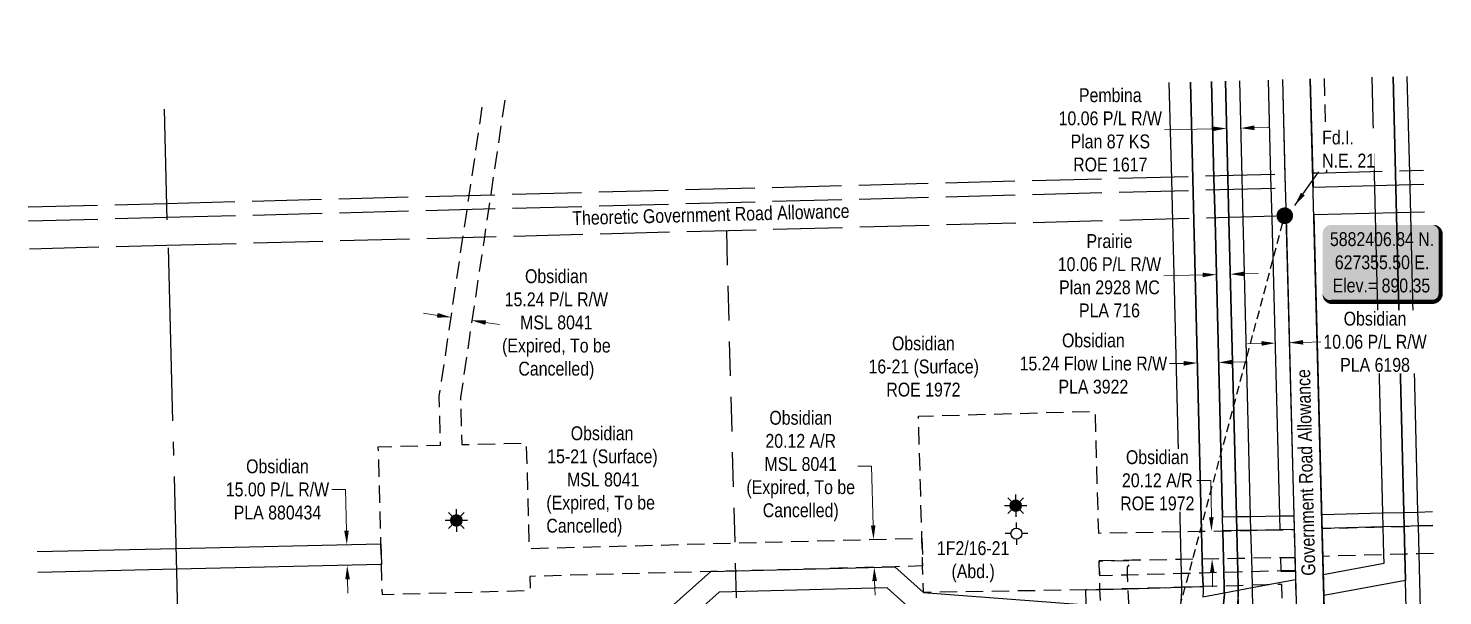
# Model space of a CAD drawing. Extents: x 626450 to 628643, y 5881480 to 5883517.
# Drawn here: x 626450 to 627469, y 5882133 to 5882542 of the extents above; entities that cross this region are included whole.
import ezdxf
from ezdxf.enums import TextEntityAlignment as Align

# ---------------------------------------------------------------- set-up
doc = ezdxf.new("R2010")
doc.units = 0
doc.header["$LTSCALE"] = 5
doc.header["$PDSIZE"] = 0.5
for name, pattern in [('foc-ACCESSROAD', [3.75, 2.5, -1.25]), ('foc-FLOWLINE', [3.75, 2.5, -1.25]), ('foc-LSD', [8, 5, -3]), ('foc-QUARTERLINE', [33, 25, -3, 2, -3]), ('foc-TIELINE', [1.875, 1.25, -0.625]), ('foc-UNSURVEYED', [12.5, 10, -2.5])]:
    doc.linetypes.add(name, pattern=pattern)
doc.layers.get('Defpoints').update_dxf_attribs({"color": 9})
for name, color, linetype in [('AS-POWER', 104, 'foc-POWER'), ('C-RW', 13, 'Continuous'), ('C-WS', 13, 'foc-ACCESSROAD'), ('C-WS-S', 8, 'Continuous'), ('DETAIL-T', 7, 'Continuous'), ('F-AR', 190, 'foc-ACCESSROAD'), ('F-EZE', 190, 'foc-FLOWLINE'), ('F-RW', 190, 'Continuous'), ('F-WS-S', 8, 'Continuous'), ('L-MON', 1, 'Continuous'), ('L-QSEC', 8, 'foc-QUARTERLINE'), ('L-ROAD-T', 7, 'Continuous'), ('L-SEC', 7, 'Continuous'), ('L-SECTION-LSD', 7, 'foc-LSD'), ('L-TIE', 7, 'foc-TIELINE'), ('L-USEC', 7, 'foc-UNSURVEYED')]:
    doc.layers.add(name, color=color, linetype=linetype)
for name, color, linetype, lineweight in [('C-AR-T', 13, 'Continuous', 9), ('C-RW-T', 13, 'Continuous', 9), ('C-WS-T', 13, 'Continuous', 9), ('F-AR-T', 190, 'Continuous', 9), ('F-RW-T', 190, 'Continuous', 9)]:
    doc.layers.add(name, color=color, linetype=linetype, lineweight=lineweight)
doc.styles.add('80', font='ARIALN.TTF', dxfattribs={"height": 10})
doc.styles.add('80CG', font='ARIALN.TTF', dxfattribs={"height": 10})
doc.styles.add('80L', font='ARIALN.TTF', dxfattribs={"height": 10})
doc.styles.add('foc-LtypeFont', font='ARIALN.TTF', dxfattribs={"height": 7.35})
doc.linetypes.add('foc-POWER', pattern='A,6,-1,["P",foc-LtypeFont,S=0.2,R=0,X=-0.625,Y=-0.75],-1.24,4', length=12.24)
doc.linetypes.add('foc-POWER-NOLINE', pattern='A,0,-4,["P",foc-LtypeFont,S=0.2,R=0,X=-0.625,Y=-0.75],-8.24', length=12.24)
doc.dimstyles.new('Compass 5 000', dxfattribs={"dimscale": 5, "dimtxt": 9, "dimasz": 2, "dimexe": 0.2, "dimexo": 0.0625, "dimgap": 0.5, "dimtad": 0, "dimtih": 1, "dimtoh": 1, "dimzin": 0, "dimdsep": 46, "dimtxsty": '80CG', "dimcen": 0.1, "dimse1": 1, "dimse2": 1, "dimclrd": 256, "dimclrt": 256, "dimaunit": 1, "dimadec": 4, "dimazin": 0, "dimtfac": 0.06, "dimtofl": 0, "dimtmove": 0, "dimatfit": 1, "dimfxl": 0.2, "dimtolj": 1, "dimtzin": 0, "dimlwd": -1, "dimarcsym": 0})

# ---------------------------------------------------------------- blocks, each defined once
blk = doc.blocks.new('GABD')
for p, q in [((-0.81, 0), (-1.62, 0)), ((0, 0.81), (0, 1.62)), ((1.62, 0), (0.81, 0)), ((0, -0.81), (0, -1.62))]:
    blk.add_line(p, q)
blk.add_circle((0, 0), 0.8)
blk = doc.blocks.new('GAS')
h = blk.add_hatch(color=255)
h.dxf.hatch_style = 1
edge = h.paths.add_edge_path()
edge.add_arc((0, 0), 0.9, 0, 360)
for p, q in [((-0.81, 0), (-1.62, 0)), ((-0.57, 0.57), (-1.14, 1.14)), ((0, 0.81), (0, 1.62)), ((0.57, 0.57), (1.14, 1.14)), ((1.62, 0), (0.81, 0)), ((-0.57, -0.57), (-1.14, -1.14)), ((0, -0.81), (0, -1.62)), ((1.14, -1.14), (0.57, -0.57))]:
    blk.add_line(p, q)
blk.add_circle((0, 0), 0.8)
blk = doc.blocks.new('*D428')
at = {"layer": 'Defpoints', "color": 0, "transparency": 16777216}
for p in [(627305.9, 5882376.9), (627316, 5882377.1), (627306.2, 5882364.4)]:
    blk.add_point(p, dxfattribs=at)
at = {"layer": 'F-RW-T', "transparency": 16777216}
for p, q in [((627296.2, 5882364.2), (627268.2, 5882363.5)), ((627326.3, 5882364.9), (627336.3, 5882365.2))]:
    blk.add_line(p, q, dxfattribs=at)
for points in [[(627296.2, 5882365.8), (627296.3, 5882362.5), (627306.2, 5882364.4)], [(627326.2, 5882366.6), (627326.3, 5882363.2), (627316.3, 5882364.7)]]:
    blk.add_solid(points, dxfattribs=at)
at = {"layer": 'F-RW-T', "transparency": 16777216, "insert": (627229.1, 5882363.5), "char_height": 10, "attachment_point": 5, "style": '80CG'}
blk.add_mtext('\\A1;Prairie\\P10.06 P/L R/W\\PPlan 2928 MC\\PPLA 716', dxfattribs=at)
blk = doc.blocks.new('*D429')
at = {"layer": 'C-RW-T', "transparency": 16777216}
for p, q in [((627282.5, 5882300.4), (627272.5, 5882300.2)), ((627317.8, 5882301.3), (627327.8, 5882301.5))]:
    blk.add_line(p, q, dxfattribs=at)
for points in [[(627317.7, 5882303), (627317.8, 5882299.6), (627307.8, 5882301)], [(627282.5, 5882302.1), (627282.6, 5882298.7), (627292.5, 5882300.7)]]:
    blk.add_solid(points, dxfattribs=at)
at = {"layer": 'Defpoints', "color": 0, "transparency": 16777216}
for p in [(627292.3, 5882310.6), (627307.5, 5882311), (627292.5, 5882300.7)]:
    blk.add_point(p, dxfattribs=at)
at = {"layer": 'C-RW-T', "transparency": 16777216, "insert": (627217.5, 5882300.2), "char_height": 10, "attachment_point": 5, "style": '80CG'}
blk.add_mtext('\\A1;Obsidian\\P15.24 Flow Line R/W\\PPLA 3922', dxfattribs=at)
blk = doc.blocks.new('*D432')
at = {"layer": 'C-RW-T', "transparency": 16777216}
for p, q in [((626678.3, 5882209.4), (626668.3, 5882209.4)), ((626679, 5882179.7), (626678.3, 5882209.4)), ((626679.8, 5882144.7), (626680, 5882134.7))]:
    blk.add_line(p, q, dxfattribs=at)
for points in [[(626680.6, 5882179.7), (626677.3, 5882179.7), (626679.2, 5882169.7)], [(626681.4, 5882144.7), (626678.1, 5882144.7), (626679.5, 5882154.7)]]:
    blk.add_solid(points, dxfattribs=at)
at = {"layer": 'Defpoints', "color": 0, "transparency": 16777216}
for p in [(626639.6, 5882168.8), (626639.9, 5882153.8), (626679.5, 5882154.7)]:
    blk.add_point(p, dxfattribs=at)
at = {"layer": 'C-RW-T', "transparency": 16777216, "insert": (626629.2, 5882209.4), "char_height": 10, "attachment_point": 5, "style": '80CG'}
blk.add_mtext('\\A1;Obsidian\\P15.00 P/L R/W\\PPLA 880434', dxfattribs=at)
blk = doc.blocks.new('*D434')
at = {"layer": 'Defpoints', "color": 0, "transparency": 16777216}
for p in [(627313.6, 5882469.8), (627313.7, 5882468.7), (627323.7, 5882468.9)]:
    blk.add_point(p, dxfattribs=at)
at = {"layer": 'F-RW-T', "transparency": 16777216}
for p, q in [((627303.6, 5882469.5), (627268.8, 5882468.7)), ((627333.7, 5882470.3), (627343.7, 5882470.5))]:
    blk.add_line(p, q, dxfattribs=at)
for points in [[(627303.6, 5882471.2), (627303.7, 5882467.9), (627313.6, 5882469.8)], [(627333.6, 5882472), (627333.7, 5882468.6), (627323.7, 5882470)]]:
    blk.add_solid(points, dxfattribs=at)
at = {"layer": 'F-RW-T', "transparency": 16777216, "insert": (627229.7, 5882468.7), "char_height": 10, "attachment_point": 5, "style": '80CG'}
blk.add_mtext('\\A1;Pembina\\P10.06 P/L R/W\\PPlan 87 KS\\PROE 1617', dxfattribs=at)
blk = doc.blocks.new('*D435')
at = {"layer": 'C-AR-T', "transparency": 16777216}
for p, q in [((627302.1, 5882216), (627292.1, 5882216)), ((627302.6, 5882189.5), (627302.1, 5882216)), ((627303.3, 5882149.3), (627303.4, 5882139.3))]:
    blk.add_line(p, q, dxfattribs=at)
for points in [[(627304.2, 5882189.5), (627300.9, 5882189.4), (627302.7, 5882179.5)], [(627304.9, 5882149.4), (627301.6, 5882149.3), (627303.1, 5882159.3)]]:
    blk.add_solid(points, dxfattribs=at)
at = {"layer": 'Defpoints', "color": 0, "transparency": 16777216}
for p in [(627268.7, 5882178.9), (627302.7, 5882179.5), (627269, 5882158.8)]:
    blk.add_point(p, dxfattribs=at)
at = {"layer": 'C-AR-T', "transparency": 16777216, "insert": (627263.6, 5882216), "char_height": 10, "attachment_point": 5, "style": '80CG', "bg_fill": 3, "box_fill_scale": 1.1, "bg_fill_color": 256, "bg_fill_true_color": 13158600, "bg_fill_transparency": 0}
blk.add_mtext('\\A1;Obsidian\\P20.12 A/R\\PROE 1972', dxfattribs=at)
blk = doc.blocks.new('*D439')
at = {"layer": 'C-RW-T', "transparency": 16777216}
for p, q in [((627338.7, 5882314.7), (627328.7, 5882314.5)), ((627368.8, 5882315.5), (627381.5, 5882315.9))]:
    blk.add_line(p, q, dxfattribs=at)
for points in [[(627338.7, 5882316.4), (627338.8, 5882313.1), (627348.7, 5882315)], [(627368.7, 5882317.2), (627368.8, 5882313.9), (627358.8, 5882315.3)]]:
    blk.add_solid(points, dxfattribs=at)
at = {"layer": 'Defpoints', "color": 0, "transparency": 16777216}
for p in [(627348.1, 5882338.1), (627358.2, 5882338.4), (627358.8, 5882315.3)]:
    blk.add_point(p, dxfattribs=at)
at = {"layer": 'C-RW-T', "transparency": 16777216, "insert": (627420.6, 5882315.9), "char_height": 10, "attachment_point": 5, "style": '80CG', "bg_fill": 3, "box_fill_scale": 1.1, "bg_fill_color": 256, "bg_fill_true_color": 13158600, "bg_fill_transparency": 0}
blk.add_mtext('\\A1;Obsidian\\P10.06 P/L R/W\\PPLA 6198', dxfattribs=at)
blk = doc.blocks.new('fdia')
at = {"color": 255, "const_width": 1}
blk.add_lwpolyline([(-0.5, 0, 1), (0.5, 0, 1)], format="xyb", close=True, dxfattribs=at)
blk = doc.blocks.new('Fdiaa')
blk.add_blockref('fdia', (0, 0))
blk = doc.blocks.new('fdib')
at = {"color": 1, "const_width": 1.6}
blk.add_lwpolyline([(-0.4, 0, 1), (0.4, 0, 1)], format="xyb", close=True, dxfattribs=at)
at = {"color": 1}
blk.add_circle((0, 0), 0.8, dxfattribs=at)
blk = doc.blocks.new('Fdibb')
blk.add_blockref('fdib', (0, 0))
blk = doc.blocks.new('fdicc')
for name in ['Fdibb', 'Fdiaa']:
    blk.add_blockref(name, (0, 0))
blk = doc.blocks.new('FDI')
blk.add_blockref('fdicc', (0, 0))
blk = doc.blocks.new('*U483')
h = blk.add_hatch(color=254)
edge = h.paths.add_edge_path()
edge.add_line((-36.5, -28.5), (36.5, -28.5))
edge.add_arc((36.5, -22.5), 6, 270, 360)
edge.add_line((42.5, -22.5), (42.5, 21))
edge.add_arc((36.5, 21), 6, 0, 90)
edge.add_line((36.5, 27), (-36.5, 27))
edge.add_arc((-36.5, 21), 6, 90, 180)
edge.add_line((-42.5, 21), (-42.5, -22.5))
edge.add_arc((-36.5, -22.5), 6, 180, 270)
at = {"color": 1, "flags": 128}
blk.add_lwpolyline([(-36.5, -28.5, 3, 3, 0), (36.5, -28.5, 3, 3, 0.414214), (42.5, -22.5, 3, 3, 0), (42.5, 21, 3, 0, 0.414214), (36.5, 27, 0, 0, 0), (-36.5, 27, 0, 0, 0.414214), (-42.5, 21, 0, 0, 0), (-42.5, -22.5, 0, 3, 0.414214)], format="xyseb", close=True, dxfattribs=at)
blk.add_lwpolyline([(-27.7, -11.6, 0, 10, 0), (0, 0, 5, 5, 0)], format="xyseb", dxfattribs=at)
at = {"color": 1, "style": '80'}
blk.add_attdef('ENTER_TEXT_001', (-36, -5), '', height=10, dxfattribs=at)
blk = doc.blocks.new('*D486')
at = {"layer": 'C-AR-T', "transparency": 16777216}
for p, q in [((626744.5, 5882335), (626734.6, 5882336.5)), ((626779.3, 5882329.8), (626789.2, 5882328.4))]:
    blk.add_line(p, q, dxfattribs=at)
for points in [[(626744.7, 5882336.7), (626744.2, 5882333.4), (626754.4, 5882333.6)], [(626779.6, 5882331.5), (626779.1, 5882328.2), (626769.4, 5882331.3)]]:
    blk.add_solid(points, dxfattribs=at)
at = {"layer": 'Defpoints', "color": 0, "transparency": 16777216}
for p in [(626753.1, 5882325.2), (626769.4, 5882331.3), (626768.2, 5882323)]:
    blk.add_point(p, dxfattribs=at)
at = {"layer": 'C-AR-T', "transparency": 16777216, "insert": (626830.3, 5882328.4), "char_height": 10, "attachment_point": 5, "style": '80CG'}
blk.add_mtext('\\A1;Obsidian\\P15.24 P/L R/W\\PMSL 8041\\P(Expired, To be\\PCancelled)', dxfattribs=at)
blk = doc.blocks.new('*D487')
at = {"layer": 'C-AR-T', "transparency": 16777216}
for p, q in [((627057.6, 5882226.3), (627047.6, 5882226.3)), ((627058.7, 5882183.4), (627057.6, 5882226.3)), ((627059.8, 5882143.3), (627060.1, 5882133.3))]:
    blk.add_line(p, q, dxfattribs=at)
for points in [[(627060.4, 5882183.5), (627057.1, 5882183.4), (627059, 5882173.4)], [(627061.5, 5882143.4), (627058.1, 5882143.3), (627059.5, 5882153.3)]]:
    blk.add_solid(points, dxfattribs=at)
at = {"layer": 'Defpoints', "color": 0, "transparency": 16777216}
for p in [(626991.5, 5882171.7), (627059, 5882173.4), (626992, 5882151.5)]:
    blk.add_point(p, dxfattribs=at)
at = {"layer": 'C-AR-T', "transparency": 16777216, "insert": (627006.5, 5882226.3), "char_height": 10, "attachment_point": 5, "style": '80CG'}
blk.add_mtext('\\A1;Obsidian\\P20.12 A/R\\P{\\A0;MSL 8041\\P(Expired}, To be\\PCancelled{\\A0;)}', dxfattribs=at)

msp = doc.modelspace()

# ---------------------------------------------------------------- linework, layer by layer
at = {"layer": 'AS-POWER', "linetype": 'foc-POWER-NOLINE', "flags": 128}
msp.add_lwpolyline([(627400.317, 5881501.462), (627373.885, 5882505.526)], dxfattribs=at)
at = {"layer": 'C-RW'}
for points in [[(627443.729, 5882092.866), (627442.479, 5882143.892), (627442.017, 5882162.744), (627441.524, 5882182.853), (627441.278, 5882192.916), (627436.028, 5882407.135), (627435.289, 5882437.291), (627433.578, 5882507.098)], [(627443.63, 5882507.363), (627445.341, 5882437.556), (627446.08, 5882407.4), (627451.33, 5882193.18), (627451.576, 5882183.119), (627452.069, 5882163.009), (627453.534, 5882103.248)], [(627280.771, 5882128.723), (627281.393, 5882135.879), (627281.317, 5882138.935), (627281.066, 5882148.998), (627280.818, 5882158.961), (627280.317, 5882179.072), (627274.744, 5882402.875), (627273.993, 5882433.029), (627272.254, 5882502.85)], [(627287.498, 5882503.251), (627289.236, 5882433.432), (627289.987, 5882403.277), (627295.565, 5882179.335), (627296.066, 5882159.224), (627296.31, 5882149.416), (627296.561, 5882139.353), (627296.66, 5882135.398), (627296.361, 5882132.013)], [(627353.775, 5882504.996), (627355.612, 5882435.185), (627356.406, 5882405.031), (627362.053, 5882190.548), (627362.318, 5882180.485), (627352.253, 5882180.311), (627351.988, 5882190.374), (627346.343, 5882404.766), (627345.549, 5882434.919), (627343.711, 5882504.731)], [(627462.275, 5882183.4), (627451.576, 5882183.119), (627441.524, 5882182.853), (627426.436, 5882182.458), (627382.414, 5882181.3), (627382.149, 5882191.362), (627426.19, 5882192.519), (627441.278, 5882192.916), (627451.33, 5882193.18), (627462.01, 5882193.461)], [(626456.045, 5882164.639), (626555.986, 5882166.909), (626703.846, 5882170.268), (626704.257, 5882155.265), (626556.379, 5882151.906), (626456.438, 5882149.635)]]:
    msp.add_lwpolyline(points, dxfattribs=at)
at = {"layer": 'C-RW', "flags": 128}
for points in [[(627212.425, 5882126.868), (627212.146, 5882137.038), (627222.179, 5882137.217), (627242.169, 5882137.9), (627281.317, 5882138.935), (627296.561, 5882139.353), (627296.31, 5882149.416), (627296.066, 5882159.224), (627295.565, 5882179.335), (627289.987, 5882403.277), (627289.236, 5882433.432), (627287.498, 5882503.251)], [(627302.742, 5882503.653), (627304.481, 5882433.835), (627305.232, 5882403.68), (627310.562, 5882189.661), (627320.612, 5882189.834), (627330.657, 5882190.007), (627351.988, 5882190.374), (627362.053, 5882190.548), (627362.318, 5882180.485), (627352.253, 5882180.311), (627330.907, 5882179.944), (627320.862, 5882179.771), (627310.811, 5882179.598), (627311.313, 5882159.487), (627311.553, 5882149.834), (627311.804, 5882139.771), (627311.925, 5882134.916), (627311.951, 5882133.861), (627310.698, 5882119.499)]]:
    msp.add_lwpolyline(points, dxfattribs=at)
at = {"layer": 'C-RW'}
msp.add_lwpolyline([(627363.088, 5882151.247), (627363.112, 5882150.312), (627353.047, 5882150.139), (627353.025, 5882150.971), (627352.782, 5882160.202), (627362.847, 5882160.375), (627363.088, 5882151.247)], close=True, dxfattribs=at)
at = {"layer": 'C-WS', "flags": 128}
for points in [[(626793.089, 5882490.241), (626782.653, 5882420.084), (626778.147, 5882389.79), (626761.172, 5882275.687), (626762.102, 5882241.773), (626808.57, 5882243.047), (626810.659, 5882166.876), (627093.858, 5882174.362), (627094.41, 5882154.253), (627074.424, 5882153.725), (626941.726, 5882150.217), (626811.21, 5882146.767), (626811.495, 5882136.406), (626704.855, 5882133.482), (626704.257, 5882155.265), (626703.846, 5882170.268), (626701.93, 5882240.12), (626746.859, 5882241.355), (626745.893, 5882276.6), (626762.672, 5882389.384), (626767.178, 5882419.677), (626777.614, 5882489.834)], [(627462.805, 5882163.291), (627452.069, 5882163.009), (627442.017, 5882162.744), (627426.927, 5882162.347), (627382.943, 5882161.189), (627382.414, 5882181.3), (627426.436, 5882182.458), (627441.524, 5882182.853), (627451.576, 5882183.119), (627462.275, 5882183.4)]]:
    msp.add_lwpolyline(points, dxfattribs=at)
msp.add_lwpolyline([(627362.318, 5882180.485), (627362.847, 5882160.375), (627352.782, 5882160.202), (627331.408, 5882159.833), (627321.363, 5882159.66), (627311.313, 5882159.487), (627296.066, 5882159.224), (627280.818, 5882158.961), (627245.283, 5882158.349), (627221.634, 5882157.941), (627221.914, 5882147.376), (627241.905, 5882147.924), (627281.066, 5882148.998), (627296.31, 5882149.416), (627311.553, 5882149.834), (627321.6, 5882150.109), (627331.643, 5882150.385), (627353.025, 5882150.971), (627363.088, 5882151.247), (627363.112, 5882150.312), (627363.265, 5882144.493), (627363.352, 5882141.185), (627363.665, 5882129.294), (627366.991, 5882002.964), (627356.928, 5882002.699), (627353.645, 5882127.432), (627353.29, 5882140.908), (627342.455, 5882140.611), (627331.893, 5882140.321), (627321.851, 5882140.046), (627311.804, 5882139.771), (627296.561, 5882139.353), (627281.317, 5882138.935), (627242.169, 5882137.9), (627222.179, 5882137.217), (627212.146, 5882137.038), (627094.934, 5882135.145), (627094.41, 5882154.253), (627093.858, 5882174.362), (627092.785, 5882213.489), (627091.446, 5882262.32), (627218.621, 5882265.81), (627221.083, 5882178.051), (627280.317, 5882179.072), (627295.565, 5882179.335), (627310.811, 5882179.598), (627320.862, 5882179.771), (627330.907, 5882179.944), (627352.253, 5882180.311), (627362.318, 5882180.485)], close=True, dxfattribs=at)
at = {"layer": 'F-AR', "flags": 128}
msp.add_lwpolyline([(627243.589, 5882112.514), (627223.59, 5882111.943), (627222.74, 5882127.145), (627222.179, 5882137.217), (627221.914, 5882147.376), (627221.634, 5882157.941), (627245.283, 5882158.349), (627241.763, 5882153.346), (627241.905, 5882147.924), (627242.169, 5882137.9), (627242.741, 5882127.681), (627243.589, 5882112.514)], close=True, dxfattribs=at)
at = {"layer": 'F-EZE', "flags": 128}
msp.add_lwpolyline([(627383.881, 5882505.789), (627385.67, 5882437.832), (627375.674, 5882437.567), (627373.878, 5882505.526)], dxfattribs=at)
at = {"layer": 'F-RW'}
for points in [[(627433.578, 5882507.098), (627435.289, 5882437.291), (627436.028, 5882407.135), (627441.278, 5882192.916), (627441.524, 5882182.853), (627442.017, 5882162.744), (627442.479, 5882143.892), (627383.685, 5882133.01), (627383.285, 5882148.218), (627427.077, 5882156.239), (627426.927, 5882162.347), (627426.436, 5882182.458), (627426.19, 5882192.519), (627420.955, 5882406.736), (627420.218, 5882436.893), (627418.513, 5882506.701)], [(627255.71, 5881497.656), (627261.455, 5881562.807), (627262.773, 5881577.743), (627264.527, 5881597.914), (627265.541, 5881609.029), (627283.547, 5881812.56), (627285.332, 5881832.731), (627295.838, 5881951.5), (627296.812, 5881962.508), (627310.698, 5882119.499), (627311.951, 5882133.861), (627311.925, 5882134.916), (627311.804, 5882139.771), (627311.553, 5882149.834), (627311.313, 5882159.487), (627310.811, 5882179.598), (627310.562, 5882189.661), (627305.232, 5882403.68), (627304.481, 5882433.835), (627302.742, 5882503.653)], [(627312.795, 5882503.917), (627314.532, 5882434.1), (627315.283, 5882403.945), (627320.612, 5882189.834), (627320.862, 5882179.771), (627321.363, 5882159.66), (627321.6, 5882150.109), (627321.851, 5882140.046), (627321.932, 5882136.783), (627322.012, 5882133.551), (627320.935, 5882121.377), (627307.204, 5881966.151), (627306.231, 5881955.144), (627295.424, 5881832.996), (627293.64, 5881812.825), (627292.753, 5881802.792), (627275.059, 5881602.772), (627274.652, 5881598.181), (627274.052, 5881591.389), (627272.868, 5881578.003), (627271.547, 5881563.072), (627269.551, 5881539.843), (627265.847, 5881497.923)], [(627322.308, 5882121.63), (627322.012, 5882133.551), (627321.932, 5882136.783), (627321.851, 5882140.046), (627321.6, 5882150.109), (627321.363, 5882159.66), (627320.862, 5882179.771), (627320.612, 5882189.834), (627315.283, 5882403.945), (627314.532, 5882434.1), (627312.795, 5882503.917)], [(627322.839, 5882504.182), (627324.577, 5882434.365), (627325.327, 5882404.211), (627330.657, 5882190.007), (627330.907, 5882179.944), (627331.408, 5882159.833), (627331.643, 5882150.385), (627331.893, 5882140.321), (627331.935, 5882138.649), (627332.312, 5882123.467)], [(626729.419, 5881960.999), (626941.726, 5882150.217), (627074.424, 5882153.725), (627074.424, 5882153.725), (627094.934, 5882135.145), (627206.035, 5882126.697)], [(627296.361, 5882132.013), (627311.925, 5882134.916), (627321.932, 5882136.783), (627331.935, 5882138.649), (627342.455, 5882140.611), (627363.265, 5882144.493), (627363.352, 5882141.185), (627363.665, 5882129.294)], [(627088.667, 5882120.584), (627068.805, 5882138.576), (626947.602, 5882135.373), (626740.07, 5881950.388)]]:
    msp.add_lwpolyline(points, dxfattribs=at)
at = {"layer": 'L-QSEC', "flags": 128}
for points in [[(626549.779, 5882403.915), (626547.688, 5882483.769)], [(626550.305, 5882383.805), (626573.985, 5881479.716)]]:
    msp.add_lwpolyline(points, dxfattribs=at)
at = {"layer": 'L-SEC'}
msp.add_line((627356.358, 5882406.864), (627377.575, 5881600.897), dxfattribs=at)
at = {"layer": 'L-SEC', "flags": 128}
for points in [[(627353.775, 5882504.996), (627355.828, 5882426.975)], [(627373.885, 5882505.526), (627375.938, 5882427.507), (627455.794, 5882429.622)], [(627456.323, 5882409.512), (627376.468, 5882407.397), (627397.685, 5881601.426), (627400.317, 5881501.462)]]:
    msp.add_lwpolyline(points, dxfattribs=at)
at = {"layer": 'L-SECTION-LSD'}
msp.add_line((626952.876, 5882396.24), (626974.438, 5881590.286), dxfattribs=at)
at = {"layer": 'L-TIE'}
msp.add_line((627206.952, 5881852.527), (627355.495, 5882406.842), dxfattribs=at)
at = {"layer": 'L-USEC'}
for p, q in [((626548.599, 5882415.785), (627355.564, 5882437.034)), ((626548.864, 5882405.726), (627355.828, 5882426.975)), ((627355.612, 5882435.2), (627355.612, 5882435.2)), ((626449.536, 5882413.177), (626548.599, 5882415.785)), ((627355.877, 5882425.141), (627355.877, 5882425.141)), ((626449.799, 5882403.117), (626548.864, 5882405.726))]:
    msp.add_line(p, q, dxfattribs=at)
at = {"layer": 'L-USEC', "flags": 128}
for points in [[(627375.674, 5882437.567), (627455.529, 5882439.681)], [(626549.394, 5882385.616), (627356.358, 5882406.865)], [(626450.326, 5882383.007), (626549.394, 5882385.616)]]:
    msp.add_lwpolyline(points, dxfattribs=at)

# ---------------------------------------------------------------- block references
at = {"layer": 'C-WS-S', "xscale": 5.000000000000005, "yscale": 5.000000000000005, "zscale": 5.000000000000005}
for p in [(627161.506, 5882197.751), (626758.188, 5882187.083)]:
    msp.add_blockref('GAS', p, dxfattribs=at)
at = {"layer": 'DETAIL-T'}
ref = msp.add_blockref('*U483', (627425.393, 5882373.204), dxfattribs=at)
ref.add_attrib('ENTER_TEXT_001', '5882406.84 N.', (627388.074, 5882384.977), dxfattribs={"layer": '0', "color": 1, "height": 10, "style": '80'})
ref.add_attrib('ENTER_TEXT_002', '627355.50 E.', (627391.597, 5882368.269), dxfattribs={"layer": '0', "color": 1, "height": 10, "style": '80'})
ref.add_attrib('ENTER_TEXT_003', 'Elev.= 890.35', (627389.984, 5882351.561), dxfattribs={"layer": '0', "color": 1, "height": 10, "style": '80'})
at = {"layer": 'F-WS-S', "xscale": 5.000000000000005, "yscale": 5.000000000000005, "zscale": 5.000000000000005}
msp.add_blockref('GABD', (627162.04, 5882177.619), dxfattribs=at)
at = {"layer": 'L-MON', "xscale": 5.000000000000005, "yscale": 5.000000000000005, "zscale": 5.000000000000005}
msp.add_blockref('FDI', (627355.495, 5882406.842), dxfattribs=at)

# ---------------------------------------------------------------- texts
at = {"layer": 'C-WS-T', "char_height": 10, "attachment_point": 1, "style": '80L'}
for s, insert in [('\\pi17.581;Obsidian\\P\\pi0.66392;16-21 (Surface)\\P\\pi13.495;ROE 1972', (627054.725, 5882319.809)), ('\\pi17.581;Obsidian\\P\\pi0.66392;15-21 (Surface)\\P\\pi14.873;MSL 8041\\P\\pi0;(Expired{\\A1;, To be\\P\\pi12.741;Cancelled})', (626823.089, 5882254.983))]:
    msp.add_mtext_dynamic_manual_height_columns(s, width=78.99495, gutter_width=50, heights=[0], dxfattribs=dict(at, insert=insert))
at = {"layer": 'F-AR-T', "insert": (627130.799, 5882157.325), "char_height": 9.99664, "width": 50.18545, "attachment_point": 5, "style": '80CG'}
msp.add_mtext('\\A1;1F2/16-21\\P(Abd.)', dxfattribs=at)
at = {"layer": 'L-ROAD-T', "style": '80L'}
for s, rotation, p in [('Theoretic Government Road Allowance', 1.508352, (626941.72, 5882407.7)), ('Government Road Allowance', 91.506953, (627370.674, 5882221.704))]:
    msp.add_text(s, height=10, rotation=rotation, dxfattribs=at).set_placement(p, align=Align.MIDDLE_CENTER)

# ---------------------------------------------------------------- dimensions: what is measured, and where the dimension line sits
at = {"layer": 'C-AR-T'}
dim = msp.add_aligned_dim(p1=(626753.131, 5882325.25), p2=(626768.212, 5882323.006), distance=8.392, text='Obsidian\\P15.24 P/L R/W\\PMSL 8041\\P(Expired, To be\\PCancelled)', dimstyle='Compass 5 000', dxfattribs=at)
dim.commit()
dim.dimension.update_dxf_attribs({"geometry": '*D486', "text_midpoint": (626830.297, 5882328.364)})
at = {"layer": 'C-AR-T', "color": 5}
dim = msp.add_linear_dim(base=(627058.991, 5882173.44), p1=(626992.008, 5882151.547), p2=(626991.476, 5882171.656), angle=91.514236, text='Obsidian\\P20.12 A/R\\P{\\A0;MSL 8041\\P(Expired}, To be\\PCancelled{\\A0;)}', dimstyle='Compass 5 000', dxfattribs=at)
dim.commit()
dim.dimension.update_dxf_attribs({"geometry": '*D487', "text_midpoint": (627006.525, 5882226.315), "dimtype": 161})
at = {"layer": 'C-RW-T'}
dim = msp.add_linear_dim(base=(626679.531, 5882154.703), p1=(626639.593, 5882168.808), p2=(626639.933, 5882153.804), angle=271.301297, text='Obsidian\\P15.00 P/L R/W\\PPLA 880434', dimstyle='Compass 5 000', dxfattribs=at)
dim.commit()
dim.dimension.update_dxf_attribs({"geometry": '*D432', "text_midpoint": (626629.204, 5882209.365), "dimtype": 161})
at = {"layer": 'F-RW-T'}
dim = msp.add_linear_dim(base=(627313.644, 5882469.79), p1=(627323.716, 5882468.935), p2=(627313.672, 5882468.685), angle=181.42576, text='Pembina\\P10.06 P/L R/W\\PPlan 87 KS\\PROE 1617', dimstyle='Compass 5 000', dxfattribs=at)
dim.commit()
dim.dimension.update_dxf_attribs({"geometry": '*D434', "text_midpoint": (627229.734, 5882468.675), "dimtype": 161})

# ---------------------------------------------------------------- next in the draw order: texts
at = {"layer": 'L-MON', "insert": (627382.467, 5882468.294), "char_height": 9.9966, "attachment_point": 1, "style": '80L', "bg_fill": 3, "box_fill_scale": 1.15, "bg_fill_color": 256, "bg_fill_true_color": 256, "bg_fill_transparency": 0}
msp.add_mtext_dynamic_manual_height_columns('Fd.I.\\PN.E. 21', width=36.18458, gutter_width=50, heights=[0], dxfattribs=at)

# ---------------------------------------------------------------- next in the draw order: dimensions: what is measured, and where the dimension line sits
at = {"layer": 'C-AR-T'}
dim = msp.add_linear_dim(base=(627302.745, 5882179.458), p1=(627269.007, 5882158.758), p2=(627268.661, 5882178.871), angle=90.986885, text='Obsidian\\P20.12 A/R\\PROE 1972', dimstyle='Compass 5 000', override={"dimtfill": 1}, dxfattribs=at)
dim.commit()
dim.dimension.update_dxf_attribs({"geometry": '*D435', "text_midpoint": (627263.613, 5882215.951), "dimtype": 161})

# ---------------------------------------------------------------- next in the draw order: dimensions: what is measured, and where the dimension line sits
at = {"layer": 'C-RW-T'}
dim = msp.add_linear_dim(base=(627292.543, 5882300.656), p1=(627307.541, 5882310.969), p2=(627292.296, 5882310.589), angle=181.426795, text='Obsidian\\P15.24 Flow Line R/W\\PPLA 3922', dimstyle='Compass 5 000', dxfattribs=at)
dim.commit()
dim.dimension.update_dxf_attribs({"geometry": '*D429', "text_midpoint": (627217.55, 5882300.158), "dimtype": 161})

# ---------------------------------------------------------------- next in the draw order: leaders
at = {"layer": 'L-MON', "color": 5, "path_type": 1}
msp.add_leader([(627362.731, 5882414.347), (627380.012, 5882438.622)], dimstyle='Compass 5 000', override={"dimgap": 0.5, "dimtad": 0}, dxfattribs=at)

# ---------------------------------------------------------------- next in the draw order: dimensions: what is measured, and where the dimension line sits
at = {"layer": 'C-RW-T'}
dim = msp.add_linear_dim(base=(627358.769, 5882315.269), p1=(627348.097, 5882338.148), p2=(627358.16, 5882338.412), angle=1.508131, text='Obsidian\\P10.06 P/L R/W\\PPLA 6198', dimstyle='Compass 5 000', override={"dimtfill": 1}, dxfattribs=at)
dim.commit()
dim.dimension.update_dxf_attribs({"geometry": '*D439', "text_midpoint": (627420.558, 5882315.867), "dimtype": 161})

# ---------------------------------------------------------------- next in the draw order: dimensions: what is measured, and where the dimension line sits
at = {"layer": 'F-RW-T'}
dim = msp.add_linear_dim(base=(627306.21, 5882364.404), p1=(627315.951, 5882377.104), p2=(627305.9, 5882376.854), angle=181.426627, text='Prairie\\P10.06 P/L R/W\\PPlan 2928 MC\\PPLA 716', dimstyle='Compass 5 000', dxfattribs=at)
dim.commit()
dim.dimension.update_dxf_attribs({"geometry": '*D428', "text_midpoint": (627229.113, 5882363.458), "dimtype": 161})

doc.saveas('drawing.dxf')
